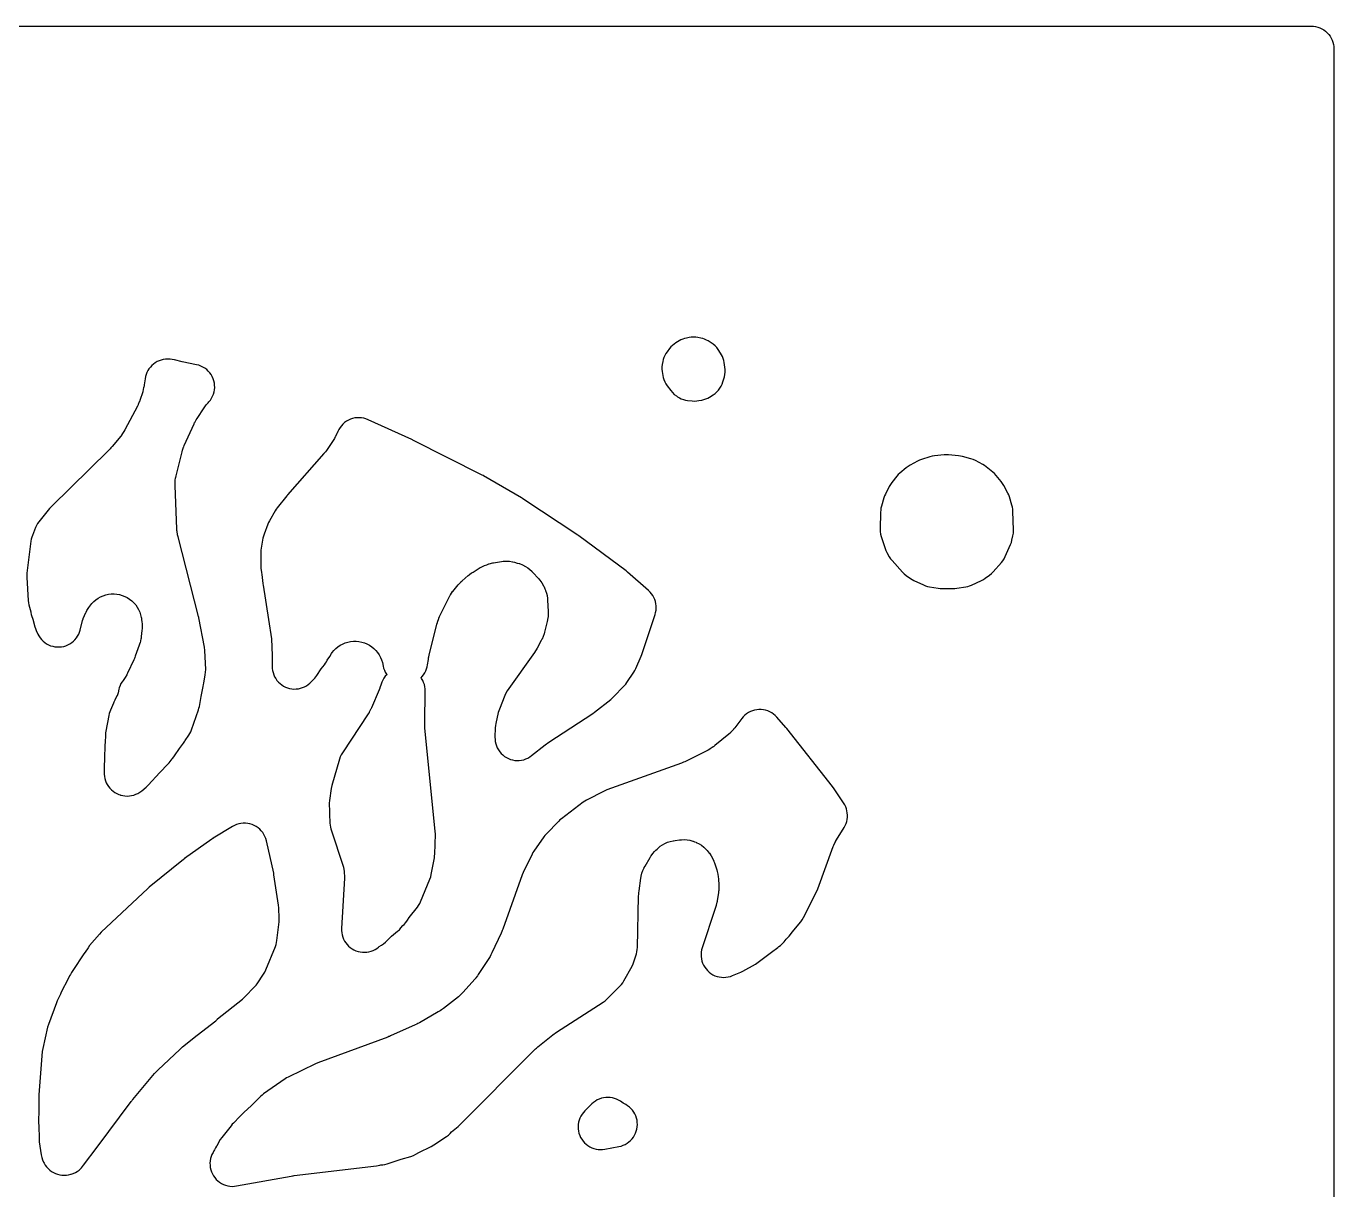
# Model space of a CAD drawing. Header units: millimetres. Extents: x 0 to 300, y 0 to 300.
# Drawn here: x 155.5 to 300.1, y 171.4 to 300.1 of the extents above; entities that cross this region are included whole.
import ezdxf

# ---------------------------------------------------------------- set-up
doc = ezdxf.new("R2010")
doc.units = ezdxf.units.MM
doc.layers.add('CUT', color=7, linetype='CONTINUOUS')

msp = doc.modelspace()

# ---------------------------------------------------------------- linework, layer by layer
at = {"layer": 'CUT'}
msp.add_lwpolyline([(2.4114, 300.1485), (297.5886, 300.1485), (297.8947, 300.1335), (298.1371, 300.0975), (298.3748, 300.038), (298.6056, 299.9554), (298.8271, 299.8507), (299.0373, 299.7247), (299.2341, 299.5787), (299.4156, 299.4142), (299.5802, 299.2326), (299.7262, 299.0358), (299.8521, 298.8256), (299.9569, 298.6041), (300.0395, 298.3734), (300.099, 298.1357), (300.135, 297.8933), (300.15, 297.5872), (300.15, 297.0119), (300.15, 2.4114)], dxfattribs=at)
for points in [[(226.9995, 259.6181), (227.2062, 259.4204), (227.4341, 259.2477), (227.5562, 259.1657), (227.7628, 259.041), (227.9804, 258.9369), (228.207, 258.8542), (228.4406, 258.7937), (228.6789, 258.756), (229.1916, 258.7001), (229.437, 258.6855), (229.6826, 258.6951), (229.9262, 258.7288), (230.2433, 258.7886), (230.4713, 258.8429), (230.6933, 258.9182), (230.9072, 259.014), (231.1112, 259.1294), (231.5064, 259.3781), (231.7202, 259.5288), (231.917, 259.701), (232.0948, 259.8928), (232.2516, 260.1022), (232.3857, 260.3268), (232.4955, 260.5642), (232.58, 260.8118), (232.7401, 261.3763), (232.7987, 261.634), (232.8297, 261.8963), (232.8329, 262.1605), (232.8082, 262.4235), (232.7295, 262.9566), (232.6867, 263.1773), (232.6243, 263.3932), (232.5428, 263.6027), (232.4427, 263.8039), (232.325, 263.9954), (232.0576, 264.3895), (231.8949, 264.6034), (231.7103, 264.7987), (231.5057, 264.973), (231.2836, 265.1243), (230.946, 265.3287), (230.7567, 265.4324), (230.5592, 265.5194), (230.3549, 265.5891), (230.1453, 265.6408), (229.8172, 265.707), (229.5749, 265.7435), (229.3302, 265.7562), (229.0854, 265.7449), (228.8429, 265.7097), (228.5528, 265.6529), (228.3398, 265.6014), (228.1321, 265.5315), (227.9314, 265.4436), (227.7391, 265.3385), (227.3754, 265.1185), (227.1801, 264.9874), (226.9979, 264.8385), (226.8305, 264.6731), (226.6795, 264.4927), (226.3986, 264.1233), (226.2662, 263.9312), (226.1523, 263.7276), (226.0578, 263.5142), (225.9837, 263.293), (225.9305, 263.0659), (225.8701, 262.74), (225.8363, 262.4851), (225.8288, 262.2281), (225.8478, 261.9717), (225.893, 261.7186), (225.9895, 261.3033), (226.0597, 261.0583), (226.1545, 260.8218), (226.2729, 260.5961), (226.4137, 260.3837), (226.8167, 259.838)], [(156.2522, 234.572), (156.4802, 233.7234), (156.5468, 233.5131), (156.6317, 233.3094), (156.8149, 232.9194), (156.9298, 232.7029), (157.0653, 232.4987), (157.2203, 232.3088), (157.393, 232.135), (157.582, 231.9789), (157.7853, 231.8421), (158.001, 231.7258), (158.2271, 231.6312), (158.4614, 231.5592), (158.7016, 231.5105), (158.9454, 231.4855), (159.1905, 231.4846), (159.4344, 231.5076), (159.675, 231.5544), (159.9098, 231.6246), (160.1367, 231.7174), (160.3533, 231.8319), (160.5577, 231.9671), (160.7479, 232.1217), (160.922, 232.2942), (161.0784, 232.4829), (161.2156, 232.686), (161.3322, 232.9015), (161.4272, 233.1275), (161.4996, 233.3616), (161.7693, 234.4144), (161.824, 234.6067), (161.8347, 234.6407), (161.9633, 234.985), (162.1278, 235.3135), (162.1454, 235.3445), (162.2489, 235.5156), (162.456, 235.8381), (162.5588, 235.9899), (162.5778, 236.0166), (162.7868, 236.2811), (163.0001, 236.5026), (163.234, 236.7022), (163.4862, 236.8781), (163.7545, 237.0284), (164.0361, 237.1519), (164.3285, 237.2472), (164.6288, 237.3136), (164.9341, 237.3502), (165.2416, 237.3569), (165.5482, 237.3336), (165.8511, 237.2804), (166.1473, 237.1978), (166.4341, 237.0867), (166.7086, 236.9482), (166.9683, 236.7835), (167.2107, 236.5942), (167.4334, 236.3822), (167.6343, 236.1494), (167.8116, 235.8981), (167.9634, 235.6307), (168.0884, 235.3497), (168.1854, 235.0579), (168.26, 234.7292), (168.2656, 234.6969), (168.293, 234.5156), (168.3247, 234.2632), (168.3458, 234.0433), (168.3484, 234.0041), (168.3517, 233.5627), (168.3496, 233.5234), (168.3318, 233.3032), (168.2575, 232.6338), (168.2263, 232.4125), (168.2195, 232.3732), (168.1178, 231.9382), (168.1064, 231.9), (168.0363, 231.6877), (167.5895, 230.4601), (167.5305, 230.3083), (167.4882, 230.206), (167.4226, 230.0569), (166.7466, 228.6054), (166.6645, 228.4399), (166.6491, 228.4107), (166.4761, 228.1185), (166.2388, 227.795), (166.2389, 227.7949), (166.1314, 227.6483), (166.0059, 227.4364), (165.902, 227.2131), (165.8204, 226.9807), (165.7775, 226.8042), (165.7773, 226.8043), (165.6825, 226.4144), (165.5701, 226.094), (165.5621, 226.0745), (165.3328, 225.619), (165.2349, 225.3986), (165.1892, 225.2617), (164.8393, 224.5103), (164.7585, 224.3159), (164.6944, 224.1154), (164.6473, 223.9102), (164.3258, 222.1752), (164.2971, 221.9753), (164.2846, 221.7737), (164.2657, 220.9026), (164.2651, 220.8989), (164.2395, 220.7106), (164.2284, 220.5209), (164.2021, 219.2591), (164.1488, 218.1328), (164.1477, 217.9233), (164.1664, 217.4114), (164.187, 217.1703), (164.2307, 216.9323), (164.2973, 216.6997), (164.386, 216.4746), (164.4961, 216.2591), (164.6265, 216.0553), (164.776, 215.865), (164.9432, 215.6901), (165.1265, 215.5321), (165.3242, 215.3927), (165.5345, 215.2729), (165.7553, 215.1741), (165.9244, 215.1174), (165.9581, 215.1051), (165.9692, 215.1023), (165.9847, 215.0971), (166.0411, 215.0841), (166.1992, 215.044), (166.4452, 215.0071), (166.6937, 214.9948), (166.9422, 215.0073), (167.1882, 215.0444), (167.4293, 215.1058), (167.6631, 215.1908), (167.8873, 215.2987), (168.0996, 215.4283), (168.298, 215.5784), (168.781, 215.983), (169.0246, 216.2168), (170.2962, 217.6143), (171.1911, 218.5167), (171.3211, 218.6583), (171.4399, 218.8094), (171.6603, 219.1135), (171.7315, 219.1917), (171.9449, 219.4613), (172.4969, 220.2671), (172.9201, 220.8507), (173.0649, 221.0747), (173.1063, 221.1567), (173.5044, 221.7378), (173.6197, 221.9229), (173.7184, 222.1174), (173.7998, 222.3197), (174.58, 224.5333), (174.6368, 224.7166), (174.6794, 224.9038), (174.8847, 225.9993), (175.1152, 227.1105), (175.1509, 227.3323), (175.1606, 227.4713), (175.3373, 228.4137), (175.3737, 228.6966), (175.3777, 228.9818), (175.286, 231.1148), (175.2436, 231.4777), (174.6272, 234.6957), (174.6213, 234.7253), (174.6202, 234.7306), (174.5916, 234.8548), (172.3163, 243.6796), (172.272, 243.872), (172.265, 243.9066), (172.2072, 244.2973), (172.2039, 244.3324), (172.1905, 244.5296), (171.9905, 249.3383), (171.9873, 249.5187), (171.9875, 249.551), (172.0057, 249.8822), (172.0555, 250.2101), (172.0619, 250.2417), (172.1018, 250.4176), (172.7742, 253.0818), (172.818, 253.2406), (172.8264, 253.2688), (172.9347, 253.5798), (172.9456, 253.6072), (173.0099, 253.7589), (174.0874, 256.1526), (174.1551, 256.2951), (174.1678, 256.3204), (174.321, 256.5961), (174.3357, 256.6202), (174.4209, 256.753), (175.2207, 257.9443), (175.3739, 258.1561), (175.4828, 258.2962), (175.6503, 258.4968), (175.7343, 258.5905), (175.8915, 258.7846), (176.0286, 258.9935), (176.1441, 259.215), (176.237, 259.4469), (176.3062, 259.687), (176.3512, 259.9327), (176.3713, 260.1817), (176.3666, 260.4315), (176.3369, 260.6796), (176.2826, 260.9234), (176.2043, 261.1606), (176.1026, 261.3889), (175.9787, 261.6058), (175.8338, 261.8093), (175.6693, 261.9973), (175.4868, 262.1679), (175.2882, 262.3195), (175.0755, 262.4505), (174.8508, 262.5596), (174.6163, 262.6458), (174.3743, 262.7081), (172.789, 263.0329), (171.9209, 263.2429), (171.6849, 263.2881), (171.4456, 263.3104), (171.2928, 263.31), (171.1718, 263.3169), (170.9309, 263.3075), (170.6921, 263.2749), (170.4574, 263.2195), (170.2292, 263.1417), (170.0096, 263.0423), (169.8006, 262.9222), (169.604, 262.7825), (169.4219, 262.6246), (169.2558, 262.4498), (169.1074, 262.2599), (168.9779, 262.0565), (168.8686, 261.8416), (168.7805, 261.6172), (168.7144, 261.3854), (168.671, 261.1482), (168.5795, 260.4635), (168.5722, 260.4175), (168.5711, 260.4127), (168.5283, 260.2281), (168.5147, 260.1692), (168.4179, 259.7516), (168.4093, 259.7233), (168.0917, 258.762), (168.0398, 258.6151), (168.0299, 258.589), (167.908, 258.3023), (167.896, 258.2771), (167.8262, 258.1378), (166.4343, 255.4984), (166.3412, 255.3322), (166.3239, 255.303), (166.1131, 254.986), (166.0928, 254.9587), (165.9756, 254.8086), (165.0277, 253.6564), (164.8976, 253.5065), (164.8066, 253.4071), (164.6688, 253.2644), (158.3078, 247.0155), (158.1109, 246.798), (156.9247, 245.3216), (156.7816, 245.1246), (156.6584, 244.9147), (156.5561, 244.6937), (156.2052, 243.8267), (156.1324, 243.6214), (156.0777, 243.4106), (156.0415, 243.1958), (155.6009, 239.6368), (155.5831, 239.4026), (155.5873, 239.1677), (155.7528, 236.6186), (155.7809, 236.3733), (155.8331, 236.1319), (156.0372, 235.3722), (156.0493, 235.2822), (156.0866, 235.0718), (156.1418, 234.8653), (156.2144, 234.6643)], [(183.992, 227.1641), (184.2073, 227.0548), (184.4322, 226.9668), (184.6646, 226.9009), (184.9022, 226.8577), (185.1429, 226.8377), (185.3844, 226.8409), (185.6245, 226.8675), (185.8608, 226.9171), (186.0913, 226.9893), (186.3137, 227.0834), (186.5261, 227.1985), (186.7263, 227.3336), (186.9125, 227.4873), (187.0831, 227.6583), (187.4391, 228.0516), (187.5577, 228.1927), (187.6656, 228.3422), (188.157, 229.079), (188.5023, 229.525), (188.619, 229.6888), (188.7221, 229.8615), (188.8137, 230.0301), (189.1163, 230.4467), (189.3093, 230.7581), (189.3709, 230.876), (189.5415, 231.0844), (189.7591, 231.3025), (189.997, 231.4984), (190.2529, 231.67), (190.5245, 231.8157), (190.8089, 231.9342), (191.1036, 232.0242), (191.4057, 232.085), (191.7123, 232.1159), (192.0205, 232.1167), (192.3272, 232.0872), (192.6296, 232.028), (192.9247, 231.9394), (193.2098, 231.8223), (193.482, 231.6779), (193.7388, 231.5076), (193.9777, 231.3129), (194.1964, 231.0958), (194.3928, 230.8584), (194.565, 230.6028), (194.7114, 230.3317), (194.8305, 230.0475), (194.9212, 229.753), (194.9976, 229.3779), (195.0571, 229.1442), (195.1388, 228.9173), (195.242, 228.6993), (195.3657, 228.4923), (195.4105, 228.4314), (195.3998, 228.4218), (195.2333, 228.2398), (195.0856, 228.0423), (194.9581, 227.8312), (194.852, 227.6085), (194.7683, 227.3765), (194.6462, 226.9771), (194.6342, 226.944), (194.5616, 226.7601), (193.7053, 224.7465), (193.6347, 224.5905), (193.6214, 224.5628), (193.4592, 224.2612), (193.4434, 224.2349), (193.3521, 224.09), (190.497, 219.778), (190.3671, 219.5581), (190.2602, 219.3261), (190.1776, 219.0844), (189.339, 216.1479), (189.272, 215.8416), (189.0661, 214.5038), (189.0384, 214.2063), (189.0464, 213.9075), (189.0783, 213.5396), (189.0648, 213.3983), (189.0539, 213.2098), (189.0572, 213.0211), (189.1139, 212.0013), (189.1355, 211.7843), (189.176, 211.5699), (189.235, 211.3599), (190.6251, 207.1282), (190.6261, 207.1249), (190.6329, 207.0832), (190.6859, 206.7049), (190.7068, 206.5233), (190.7097, 206.4908), (190.7249, 206.1257), (190.7246, 206.093), (190.7189, 205.9104), (190.4075, 200.3548), (190.4057, 200.1131), (190.4272, 199.8723), (190.4718, 199.6348), (190.5392, 199.4026), (190.6287, 199.1781), (190.7395, 198.9633), (190.8705, 198.7601), (191.0205, 198.5706), (191.1881, 198.3964), (191.3717, 198.2392), (191.5697, 198.1005), (191.7801, 197.9816), (192.001, 197.8835), (192.2304, 197.8072), (192.4661, 197.7535), (192.7058, 197.7227), (192.9474, 197.7153), (193.1886, 197.7312), (193.4271, 197.7703), (193.6608, 197.8323), (193.8873, 197.9166), (194.1047, 198.0223), (194.3108, 198.1486), (194.5038, 198.2941), (194.5642, 198.3445), (194.8246, 198.5022), (195.0527, 198.6583), (195.2623, 198.8386), (195.941, 199.4915), (196.6056, 200.0452), (196.7951, 200.2203), (196.9654, 200.414), (197.1739, 200.6774), (197.311, 200.8092), (197.5114, 201.0262), (197.6848, 201.2653), (197.8742, 201.5618), (198.7905, 202.7191), (198.926, 202.9075), (199.0434, 203.1077), (199.1418, 203.318), (200.175, 205.8235), (200.2607, 206.066), (200.321, 206.316), (200.6708, 208.1826), (200.6987, 208.3707), (200.7122, 208.5604), (200.786, 210.7862), (200.7746, 211.1205), (199.6225, 222.5136), (199.6067, 222.7346), (199.6005, 222.885), (199.5978, 223.1065), (199.6587, 226.602), (199.6508, 226.8486), (199.6187, 227.0931), (199.5626, 227.3333), (199.4832, 227.5668), (199.3811, 227.7914), (199.2574, 228.0047), (199.1947, 228.0917), (199.3252, 228.2264), (199.4755, 228.415), (199.6069, 228.6173), (199.7182, 228.8312), (199.8084, 229.0549), (199.8766, 229.2862), (199.9222, 229.5231), (200.0039, 230.0949), (200.0353, 230.281), (200.0598, 230.4068), (200.1005, 230.5911), (200.948, 234.0155), (201.0023, 234.2116), (201.0129, 234.2464), (201.1529, 234.6284), (201.1672, 234.6617), (201.2525, 234.8465), (202.3212, 237.0049), (202.4257, 237.2011), (202.4454, 237.2355), (202.6883, 237.6075), (202.7119, 237.6394), (202.8494, 237.814), (203.3035, 238.3564), (203.4014, 238.4687), (203.4193, 238.4885), (203.628, 238.701), (203.6475, 238.7193), (203.758, 238.8192), (204.3968, 239.3737), (204.5174, 239.474), (204.5393, 239.4915), (204.7925, 239.6766), (204.8158, 239.6922), (204.948, 239.7766), (205.618, 240.1852), (205.7514, 240.2628), (205.7755, 240.2762), (206.0512, 240.4146), (206.0764, 240.426), (206.2183, 240.4866), (206.4683, 240.5873), (206.6799, 240.6653), (206.718, 240.678), (207.1534, 240.7951), (207.1927, 240.8031), (207.415, 240.8418), (208.0837, 240.9376), (208.2702, 240.9596), (208.3035, 240.9627), (208.6482, 240.9772), (208.9624, 240.959), (209.3031, 240.9047), (209.3359, 240.8978), (209.5186, 240.8544), (209.844, 240.7684), (210.0376, 240.7117), (210.0719, 240.7006), (210.4182, 240.568), (210.7412, 240.4025), (211.0167, 240.224), (211.2234, 240.0623), (211.4323, 239.8692), (211.4518, 239.8496), (211.5587, 239.7377), (212.1723, 239.0685), (212.3089, 238.911), (212.3324, 238.8822), (212.5584, 238.5728), (212.7486, 238.2403), (212.7653, 238.2071), (212.8533, 238.0181), (212.8935, 237.9253), (212.9569, 237.7693), (212.9676, 237.7412), (213.0645, 237.4472), (213.1286, 237.1721), (213.1715, 236.8656), (213.1743, 236.8356), (213.1863, 236.6676), (213.2486, 235.4016), (213.2531, 235.2197), (213.2531, 235.1871), (213.2371, 234.853), (213.1887, 234.522), (213.1825, 234.49), (213.1431, 234.3123), (212.8463, 233.1104), (212.8037, 232.9529), (212.7955, 232.9249), (212.6985, 232.641), (212.5772, 232.3666), (212.5642, 232.3404), (212.4887, 232.1958), (212.0267, 231.3567), (211.9209, 231.1765), (211.8456, 231.0562), (211.7298, 230.8821), (208.7306, 226.6342), (208.5739, 226.3816), (208.4483, 226.1121), (207.8563, 224.6162), (207.7909, 224.4298), (207.7405, 224.2389), (207.4672, 223.0094), (207.4278, 222.784), (207.4092, 222.5559), (207.3722, 221.5179), (207.3756, 221.2704), (207.4035, 221.0245), (207.4556, 220.7825), (207.5313, 220.5469), (207.63, 220.3199), (207.7506, 220.1038), (207.892, 219.9007), (208.0529, 219.7125), (208.2315, 219.5412), (208.4262, 219.3883), (208.635, 219.2555), (208.856, 219.144), (209.0869, 219.0549), (209.3255, 218.989), (209.5694, 218.9471), (209.8163, 218.9295), (210.0637, 218.9363), (210.3092, 218.9677), (210.5505, 219.0231), (210.785, 219.1021), (211.0106, 219.2039), (211.225, 219.3276), (211.4262, 219.4718), (212.9262, 220.6641), (213.0687, 220.772), (213.1673, 220.8429), (213.3148, 220.9439), (218.1951, 224.1152), (218.3942, 224.2591), (220.1714, 225.6803), (220.4079, 225.8957), (221.6808, 227.213), (221.8277, 227.3793), (221.9594, 227.558), (222.7288, 228.7056), (222.8466, 228.8999), (222.9463, 229.1042), (223.5365, 230.4669), (223.6151, 230.6728), (225.0761, 235.0736), (225.1415, 235.308), (225.1837, 235.5477), (225.2025, 235.7903), (225.1975, 236.0336), (225.169, 236.2753), (225.117, 236.513), (225.0422, 236.7446), (224.9453, 236.9678), (224.8271, 237.1805), (224.6887, 237.3807), (224.5316, 237.5665), (224.3572, 237.7362), (222.0414, 239.7787), (221.8736, 239.9143), (216.6546, 243.7714), (216.6346, 243.786), (216.631, 243.7886), (216.545, 243.8482), (210.4437, 247.8869), (210.4211, 247.9017), (210.417, 247.9043), (210.3203, 247.9638), (206.1106, 250.4217), (206.0855, 250.4362), (206.0811, 250.4387), (205.9737, 250.4963), (198.305, 254.374), (198.2491, 254.4015), (198.2365, 254.4074), (198.1949, 254.4267), (193.3329, 256.6264), (193.1011, 256.7176), (192.8613, 256.7854), (192.6159, 256.8289), (192.3675, 256.8478), (192.1184, 256.8419), (191.8711, 256.8112), (191.6281, 256.756), (191.3918, 256.6769), (191.1646, 256.5747), (190.9486, 256.4504), (190.7461, 256.3051), (190.5591, 256.1405), (190.3894, 255.9581), (190.2387, 255.7596), (190.1085, 255.5472), (190.0001, 255.3228), (189.9136, 255.1185), (189.8996, 255.0876), (189.7255, 254.7501), (189.7084, 254.7208), (189.6087, 254.559), (188.8872, 253.4521), (188.7326, 253.2325), (188.6225, 253.0874), (188.4526, 252.8795), (184.434, 248.306), (184.4186, 248.2883), (184.4158, 248.285), (184.3528, 248.209), (183.279, 246.8593), (183.1694, 246.7106), (183.0711, 246.5542), (182.4281, 245.442), (182.3343, 245.2636), (182.2553, 245.0783), (181.832, 243.9636), (181.7599, 243.7437), (181.7085, 243.5181), (181.5115, 242.4215), (181.4823, 242.2054), (181.4721, 241.9876), (181.4675, 240.5669), (181.474, 240.3784), (181.4947, 240.191), (181.5623, 239.7358), (181.5738, 239.4866), (181.6074, 239.177), (181.6635, 238.8509), (181.6923, 238.5085), (181.6958, 238.471), (181.6964, 238.4642), (181.7172, 238.3068), (182.3362, 234.5327), (182.6527, 232.404), (182.7418, 230.5262), (182.7299, 229.3618), (182.7391, 229.1205), (182.7715, 228.8811), (182.8269, 228.646), (182.9047, 228.4174), (183.0042, 228.1973), (183.1245, 227.9879), (183.2644, 227.791), (183.4226, 227.6086), (183.5978, 227.4423), (183.7881, 227.2936)], [(252.6326, 239.5732), (252.8463, 239.402), (253.318, 239.065), (253.5108, 238.9401), (253.7143, 238.8335), (254.7691, 238.3413), (254.977, 238.2555), (255.1917, 238.1887), (255.4116, 238.1415), (256.405, 237.9744), (256.6126, 237.9484), (256.8216, 237.9398), (258.0378, 237.9407), (258.2463, 237.9496), (258.4534, 237.9758), (259.4424, 238.1434), (259.657, 238.1895), (259.8667, 238.2542), (260.0699, 238.3371), (261.1684, 238.8426), (261.385, 238.9554), (261.5896, 239.0888), (262.0804, 239.4442), (262.2891, 239.6131), (262.4785, 239.8034), (263.3849, 240.8179), (263.5487, 241.0217), (263.6902, 241.2415), (263.8081, 241.4749), (264.3964, 242.8092), (264.4874, 243.0478), (264.5535, 243.2944), (264.6602, 243.7927), (264.7052, 244.0892), (264.7145, 244.389), (264.6525, 246.5119), (264.6359, 246.7353), (264.5994, 246.9564), (264.5433, 247.1733), (264.2646, 248.0802), (264.1875, 248.2955), (264.091, 248.5028), (263.6467, 249.3537), (263.516, 249.5754), (263.3632, 249.7825), (262.8045, 250.4634), (262.6289, 250.656), (262.4342, 250.8292), (261.7057, 251.4124), (261.5182, 251.5488), (261.3187, 251.6672), (260.5169, 252.0943), (260.2664, 252.2105), (260.0047, 252.2983), (259.0672, 252.5562), (258.8483, 252.606), (258.6259, 252.6359), (257.5235, 252.7341), (257.2792, 252.7439), (257.0351, 252.7297), (255.965, 252.615), (255.715, 252.5753), (255.4703, 252.5105), (254.5314, 252.2103), (254.3194, 252.1318), (254.1153, 252.0344), (253.2958, 251.5969), (253.0696, 251.4603), (252.8591, 251.3007), (252.1492, 250.7005), (251.9821, 250.5456), (251.8297, 250.3761), (251.2624, 249.6839), (251.0985, 249.4595), (250.9606, 249.2184), (250.5477, 248.3939), (250.4546, 248.1844), (250.381, 247.9672), (250.1164, 247.0496), (250.0657, 246.84), (250.0332, 246.6268), (250.0192, 246.4116), (249.978, 244.5253), (249.9873, 244.2475), (250.0275, 243.9725), (250.0979, 243.7036), (250.5196, 242.3958), (250.6115, 242.1541), (250.7279, 241.9233), (250.9874, 241.4688), (251.131, 241.2456), (251.2975, 241.0389), (252.4388, 239.7667)], [(176.2364, 172.9966), (176.3787, 172.7943), (176.5403, 172.6071), (176.7197, 172.4368), (176.9149, 172.285), (177.1242, 172.1532), (177.3455, 172.0428), (177.5766, 171.9548), (177.8153, 171.89), (178.0592, 171.8492), (178.306, 171.8326), (178.5532, 171.8405), (178.7983, 171.8728), (184.8438, 172.9756), (184.9606, 172.995), (185.0403, 173.007), (185.1576, 173.0227), (194.2516, 174.0939), (194.4487, 174.1251), (194.6427, 174.172), (194.7391, 174.1994), (194.959, 174.2261), (195.1991, 174.2671), (195.4342, 174.3314), (196.9879, 174.8387), (198.0643, 175.1447), (198.3484, 175.2442), (198.6185, 175.3773), (198.9363, 175.5584), (200.3248, 176.2512), (200.5935, 176.4068), (202.0266, 177.3604), (202.2255, 177.5074), (202.4088, 177.6733), (202.5749, 177.8565), (202.5758, 177.8577), (203.1066, 178.291), (203.2965, 178.4629), (211.6913, 186.885), (211.8446, 187.0304), (211.9514, 187.1261), (212.1126, 187.2626), (213.7724, 188.5894), (213.9234, 188.704), (214.0279, 188.7792), (214.1845, 188.886), (219.338, 192.2129), (219.5508, 192.3668), (219.7464, 192.5421), (221.197, 193.9872), (221.3554, 194.1605), (221.4968, 194.348), (221.62, 194.5478), (222.5346, 196.2005), (222.6446, 196.4253), (222.7317, 196.66), (223.0126, 197.5519), (223.0726, 197.779), (223.1109, 198.0107), (223.1274, 198.245), (223.2596, 203.9416), (223.2705, 204.1542), (223.2821, 204.2984), (223.3051, 204.5101), (223.4977, 205.9088), (223.5277, 206.0929), (223.5339, 206.1256), (223.6141, 206.4588), (223.7171, 206.7541), (223.8616, 207.0648), (223.8771, 207.0943), (223.9681, 207.2571), (224.5311, 208.2077), (224.6214, 208.3525), (224.6381, 208.378), (224.8218, 208.6322), (225.0278, 208.8687), (225.0489, 208.8907), (225.1695, 209.0114), (225.3049, 209.1409), (225.4187, 209.2454), (225.4394, 209.2636), (225.6601, 209.4424), (225.8833, 209.5945), (226.1596, 209.7499), (226.4597, 209.8835), (226.7496, 209.98), (227.0761, 210.0545), (227.1082, 210.0602), (227.2883, 210.0877), (227.768, 210.149), (227.9509, 210.1679), (227.9836, 210.1704), (228.3214, 210.1803), (228.629, 210.159), (228.933, 210.1077), (229.2592, 210.0192), (229.2904, 210.009), (229.4496, 209.953), (229.6086, 209.8879), (229.6392, 209.8745), (229.9462, 209.7213), (230.2111, 209.5544), (230.458, 209.3619), (230.7064, 209.1251), (230.7293, 209.1009), (230.8545, 208.9623), (230.9604, 208.839), (231.078, 208.6949), (231.0984, 208.6686), (231.2944, 208.3884), (231.447, 208.1163), (231.5839, 207.8029), (231.5957, 207.7718), (231.6573, 207.5962), (231.9066, 206.8245), (231.9527, 206.6707), (231.9604, 206.643), (232.0268, 206.3553), (232.0684, 206.063), (232.0712, 206.0344), (232.0835, 205.8743), (232.1257, 205.1157), (232.1315, 204.923), (232.1316, 204.8886), (232.1134, 204.5039), (232.11, 204.4696), (232.0862, 204.2784), (231.9596, 203.4412), (231.9323, 203.2834), (231.9268, 203.2553), (231.8522, 202.9441), (231.8443, 202.9165), (231.8337, 202.8823), (231.7251, 202.5471), (230.2902, 198.2285), (230.2235, 197.9884), (230.181, 197.7428), (230.1632, 197.4943), (230.1702, 197.2451), (230.202, 196.998), (230.2583, 196.7552), (230.3384, 196.5192), (230.4417, 196.2924), (230.567, 196.077), (230.7131, 195.8751), (230.8786, 195.6888), (231.0619, 195.5199), (231.261, 195.3701), (231.4741, 195.2408), (231.6989, 195.1334), (231.9334, 195.0489), (232.1751, 194.9882), (232.4216, 194.9518), (232.6706, 194.9402), (232.9194, 194.9534), (233.1657, 194.9913), (233.407, 195.0536), (233.6409, 195.1396), (234.5712, 195.5351), (234.7994, 195.6462), (236.1843, 196.4093), (236.3431, 196.5046), (236.4943, 196.6114), (238.1207, 197.8525), (238.5052, 198.127), (238.6684, 198.254), (238.7727, 198.3501), (238.9341, 198.4732), (239.1512, 198.6595), (239.3456, 198.8693), (239.5816, 199.1552), (239.7664, 199.34), (239.9203, 199.5087), (240.0581, 199.6907), (240.2316, 199.9429), (241.1834, 201.0961), (241.3461, 201.317), (241.4837, 201.5544), (242.969, 204.4756), (243.0895, 204.7532), (244.7844, 209.4071), (244.8534, 209.5827), (244.8665, 209.6138), (245.0304, 209.9533), (245.0466, 209.9829), (245.1412, 210.1461), (245.9891, 211.5277), (246.104, 211.7364), (246.1984, 211.9552), (246.2716, 212.1819), (246.3228, 212.4146), (246.3517, 212.6511), (246.3579, 212.8893), (246.3414, 213.127), (246.3024, 213.3621), (246.2411, 213.5923), (246.1582, 213.8157), (246.0545, 214.0302), (245.9308, 214.2338), (244.8078, 215.8979), (244.788, 215.9268), (244.7844, 215.9319), (244.6968, 216.0503), (239.6395, 222.4797), (239.623, 222.5004), (239.6201, 222.5041), (239.5484, 222.5892), (238.5471, 223.7271), (238.375, 223.9043), (238.1863, 224.0635), (237.9827, 224.2034), (237.7664, 224.3225), (237.5393, 224.4197), (237.3038, 224.494), (237.0621, 224.5447), (236.8166, 224.5713), (236.5696, 224.5736), (236.3236, 224.5514), (236.081, 224.5052), (235.8442, 224.4352), (235.6154, 224.3421), (235.3969, 224.227), (235.1909, 224.0909), (234.9993, 223.9351), (234.8239, 223.7611), (234.6666, 223.5707), (233.9099, 222.5565), (233.7696, 222.3799), (233.7437, 222.3492), (233.4326, 222.0228), (233.4032, 221.9955), (233.2335, 221.8469), (231.6937, 220.5784), (231.5322, 220.4526), (231.5028, 220.4309), (231.1604, 220.2067), (231.1288, 220.1884), (230.9489, 220.0906), (228.5959, 218.8934), (228.3823, 218.7931), (228.2353, 218.7296), (228.0158, 218.6429), (219.7577, 215.6773), (219.4611, 215.5485), (217.4942, 214.539), (217.3096, 214.4341), (217.1346, 214.314), (214.7143, 212.4966), (214.5615, 212.3722), (214.419, 212.2361), (213.0177, 210.7883), (212.8841, 210.6386), (212.7629, 210.4787), (211.665, 208.9028), (211.5608, 208.7403), (211.4695, 208.5702), (210.4779, 206.5385), (210.3687, 206.2785), (208.2433, 200.2922), (208.1794, 200.1251), (208.1333, 200.0127), (208.0616, 199.8488), (207.0426, 197.6651), (206.9222, 197.4291), (206.8348, 197.272), (206.698, 197.0451), (205.5273, 195.2501), (205.4476, 195.1329), (205.433, 195.1121), (205.2607, 194.8871), (205.2445, 194.8676), (205.1521, 194.7601), (203.8546, 193.3077), (203.7405, 193.1855), (203.7196, 193.1642), (203.4755, 192.9357), (203.4528, 192.9162), (203.3234, 192.8104), (201.6629, 191.5129), (201.4524, 191.3598), (201.306, 191.261), (201.0854, 191.1229), (199.0121, 189.9235), (198.8353, 189.8275), (198.7135, 189.7655), (198.5318, 189.679), (195.8034, 188.4701), (195.6932, 188.4233), (195.6177, 188.3927), (195.506, 188.3495), (187.7657, 185.4957), (187.5345, 185.397), (184.498, 183.9158), (184.3232, 183.8218), (184.1565, 183.7142), (181.7847, 182.0474), (181.6259, 181.9259), (181.4772, 181.7922), (180.4104, 180.7524), (179.6171, 180.032), (179.4107, 179.821), (179.1662, 179.5396), (178.4414, 178.8332), (178.308, 178.6926), (178.1859, 178.5422), (177.4732, 177.5912), (177.1621, 177.2332), (176.986, 177.0052), (176.8373, 176.7585), (176.5925, 176.2938), (176.5874, 176.2876), (176.4545, 176.087), (176.3415, 175.8745), (176.2869, 175.7588), (176.1864, 175.5852), (176.0732, 175.3653), (175.9822, 175.1353), (175.9145, 174.8975), (175.8705, 174.6541), (175.8509, 174.4076), (175.8556, 174.1603), (175.8848, 173.9147), (175.9381, 173.6732), (176.0151, 173.4382), (176.1148, 173.2119)], [(159.7239, 173.0545), (159.9702, 173.0667), (160.214, 173.103), (160.4531, 173.1632), (160.4857, 173.175), (160.5022, 173.1789), (160.7368, 173.261), (160.962, 173.366), (161.1757, 173.4928), (161.3758, 173.6402), (161.5602, 173.8067), (161.6357, 173.882), (161.7642, 174.0203), (161.882, 174.1679), (163.3692, 176.1838), (167.133, 181.2149), (167.1995, 181.3012), (167.2456, 181.3592), (167.3146, 181.4435), (169.7238, 184.3016), (169.8648, 184.4595), (169.9634, 184.564), (170.113, 184.7137), (172.5037, 186.9746), (172.621, 187.0809), (172.7022, 187.1514), (172.8239, 187.2527), (174.4412, 188.5421), (176.4838, 190.1491), (176.6718, 190.3128), (176.7007, 190.3435), (179.4347, 192.5233), (179.6805, 192.7475), (180.8142, 193.9295), (180.9504, 194.0837), (181.0735, 194.2486), (181.7858, 195.29), (181.9262, 195.5211), (182.0408, 195.7661), (183.093, 198.3738), (183.1667, 198.5828), (183.2216, 198.7974), (183.2573, 199.016), (183.5025, 201.0912), (183.5176, 201.2827), (183.5181, 201.4747), (183.4755, 202.654), (183.4479, 202.9446), (182.9326, 206.2882), (182.9273, 206.3208), (182.9263, 206.3267), (182.8995, 206.4633), (182.0913, 210.0463), (182.0244, 210.2867), (181.9338, 210.5192), (181.8204, 210.7415), (181.6855, 210.9514), (181.5304, 211.1468), (181.3565, 211.3257), (181.1656, 211.4864), (180.9597, 211.6273), (180.7408, 211.747), (180.511, 211.8443), (180.2727, 211.9182), (180.0282, 211.9679), (179.78, 211.993), (179.5304, 211.9933), (179.2821, 211.9687), (179.0375, 211.9194), (178.7991, 211.8461), (178.5691, 211.7493), (178.3499, 211.6301), (176.2183, 210.3287), (176.1892, 210.3107), (176.184, 210.3074), (176.0646, 210.2273), (173.0471, 208.0764), (173.0236, 208.0594), (173.0196, 208.0565), (172.9237, 207.9828), (169.1285, 204.9185), (169.1005, 204.8955), (169.0956, 204.8914), (168.9817, 204.7907), (163.8217, 199.9393), (163.6243, 199.7312), (162.5446, 198.4529), (162.3706, 198.2208), (162.0397, 197.7215), (161.9064, 197.5433), (160.6754, 195.7195), (160.5288, 195.473), (160.4129, 195.2498), (160.3323, 195.1099), (160.1696, 194.7813), (159.406, 193.3108), (159.305, 193.091), (159.1861, 192.7951), (158.9656, 192.3498), (158.8638, 192.1145), (157.9819, 189.7514), (157.8851, 189.4261), (157.3588, 187.0868), (157.3058, 186.7369), (156.9243, 181.9563), (156.9165, 181.7429), (156.9262, 180.0657), (156.8934, 179.1902), (156.9033, 178.855), (156.9351, 178.5274), (156.9433, 177.1074), (156.9705, 176.7536), (157.1854, 175.3109), (157.2424, 175.0355), (157.33, 174.7683), (157.447, 174.5125), (157.5128, 174.3879), (157.6385, 174.1757), (157.7844, 173.977), (157.9492, 173.7937), (158.1313, 173.6274), (158.3289, 173.4799), (158.54, 173.3526), (158.7627, 173.2467), (158.9947, 173.1632), (159.2338, 173.103), (159.4776, 173.0667)], [(216.6635, 177.7041), (216.7436, 177.4726), (216.846, 177.2501), (216.9696, 177.0386), (217.1133, 176.8403), (217.2758, 176.6569), (217.4554, 176.4904), (217.6504, 176.3422), (217.859, 176.2138), (218.0792, 176.1065), (218.3088, 176.0212), (218.5457, 175.9588), (218.7875, 175.9199), (219.032, 175.9048), (219.2768, 175.9138), (219.5195, 175.9466), (221.079, 176.236), (221.3176, 176.2925), (221.5495, 176.3721), (221.7724, 176.474), (221.9844, 176.5973), (222.1832, 176.7407), (222.367, 176.903), (222.5341, 177.0824), (222.6827, 177.2774), (222.8116, 177.486), (222.9194, 177.7062), (223.0051, 177.9359), (223.0679, 178.1729), (223.1072, 178.4149), (223.1226, 178.6595), (223.114, 178.9046), (223.0814, 179.1476), (223.0251, 179.3862), (222.9458, 179.6182), (222.8441, 179.8413), (222.721, 180.0533), (222.5778, 180.2523), (222.4157, 180.4363), (222.2365, 180.6035), (222.0417, 180.7524), (221.8332, 180.8815), (221.5448, 181.0411), (221.2595, 181.2365), (221.0501, 181.3653), (220.8291, 181.473), (220.5986, 181.5584), (220.3608, 181.6207), (220.118, 181.6594), (219.8725, 181.674), (219.6269, 181.6645), (219.3833, 181.6309), (219.1443, 181.5735), (218.912, 181.4929), (218.6888, 181.3899), (218.4767, 181.2655), (218.278, 181.1208), (218.0943, 180.9574), (217.3112, 180.1878), (217.1451, 180.0078), (216.9974, 179.8124), (216.8696, 179.6035), (216.7628, 179.383), (216.6781, 179.1532), (216.6163, 178.9162), (216.578, 178.6742), (216.5635, 178.4297), (216.573, 178.185), (216.6065, 177.9423)]]:
    msp.add_lwpolyline(points, close=True, dxfattribs=at)

doc.saveas('drawing.dxf')
